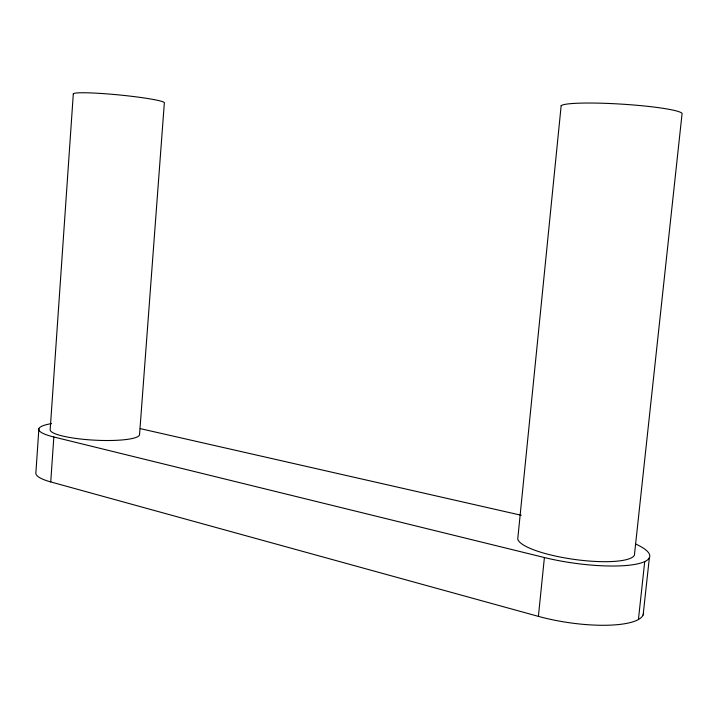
<?xml version="1.0" encoding="UTF-8"?>
<svg xmlns="http://www.w3.org/2000/svg" width="718" height="718" viewBox="0 0 718 718"><rect width="100%" height="100%" fill="white"/><g stroke="black" fill="none" stroke-linecap="round" stroke-linejoin="round"><path stroke-width="1.08" d="M38.88 428.799L35.9 472.507A55.842 11.865 2.8 0 0 50.736 481.922L538.401 616.376A73.685 20.023 8.5 0 0 643.57 612.912M50.736 481.922L53.841 436.984A55.995 10.043 3.1 0 1 51.49 423.611M538.401 616.376L544.406 557.536L53.841 436.984M638.419 619.598L644.719 561.602M643.131 615.003L649.368 557.751M140.189 428.61L521.268 515.282M635.843 544.127A73.927 16.981 7.9 0 1 632.594 564.779A73.927 16.981 7.9 0 1 544.406 557.536M73.299 94.004L50.197 429.418A44.776 8.033 3.1 0 0 94.462 440.161A44.776 8.033 3.1 0 0 139.57 434.3L164.332 103.006A45.764 3.455 5.6 0 0 119.251 94.956A45.764 3.455 5.6 0 0 73.299 94.004M561.153 105.708L517.741 539.083A59.109 13.57 7.9 0 0 574.535 559.448A59.109 13.57 7.9 0 0 634.398 555.229L682.1 113.399A60.824 5.915 3.6 0 0 621.923 104.155A60.824 5.915 3.6 0 0 561.153 105.708"/></g></svg>
